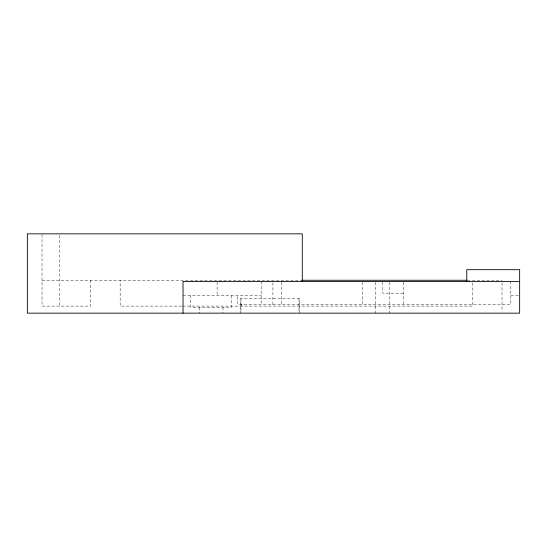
<?xml version="1.0" encoding="UTF-8"?>
<svg xmlns="http://www.w3.org/2000/svg" width="547" height="547" viewBox="0 0 547 547"><rect width="100%" height="100%" fill="white"/><g stroke="black" fill="none" stroke-linecap="round" stroke-linejoin="round"><path stroke-width="0.41" stroke-dasharray="2.73 2.05" d="M42.037 280.255L301.958 280.255M467.535 280.255L502.023 280.255M403.33 293.178L382.77 293.178L382.77 282.273M183.026 295.53L261.165 295.53M510.836 295.53L519.65 295.53M181.618 306.101L120.169 306.101L120.169 280.255M182.459 306.101L472.649 306.101L472.649 282.758M510.836 281.432L510.836 304.344L237.665 304.344L237.665 295.53M502.023 282.785L502.023 311.469M403.33 282.273L403.33 304.344M389.82 282.266L389.82 313.157M375.721 282.266L375.721 313.157M362.21 282.279L362.21 304.344M299.346 313.157L299.346 298.471L240.605 298.471L240.605 313.157M298.963 298.471L298.963 311.523M281.726 282.279L281.726 304.344M272.912 282.758L272.912 306.101M261.165 281.432L261.165 304.344M241.603 304.344L241.603 306.101M240.988 298.471L240.988 311.523M231.791 295.53L231.791 307.277L190.664 307.277L190.664 295.53M222.978 307.277L222.978 313.157M217.104 282.259L217.104 295.53M199.477 307.277L199.477 313.157M90.795 280.255L90.795 306.101L42.037 306.101L42.037 233.843M59.664 235.545L59.664 306.101"/><path stroke-width="0.82" d="M301.958 280.255L467.035 280.255M519.65 281.432L183.026 281.432L183.026 313.157M466.776 281.432L466.776 269.685L519.65 269.685L519.65 313.157L27.35 313.157L27.35 233.843L302.286 233.843L302.286 281.432"/></g></svg>
